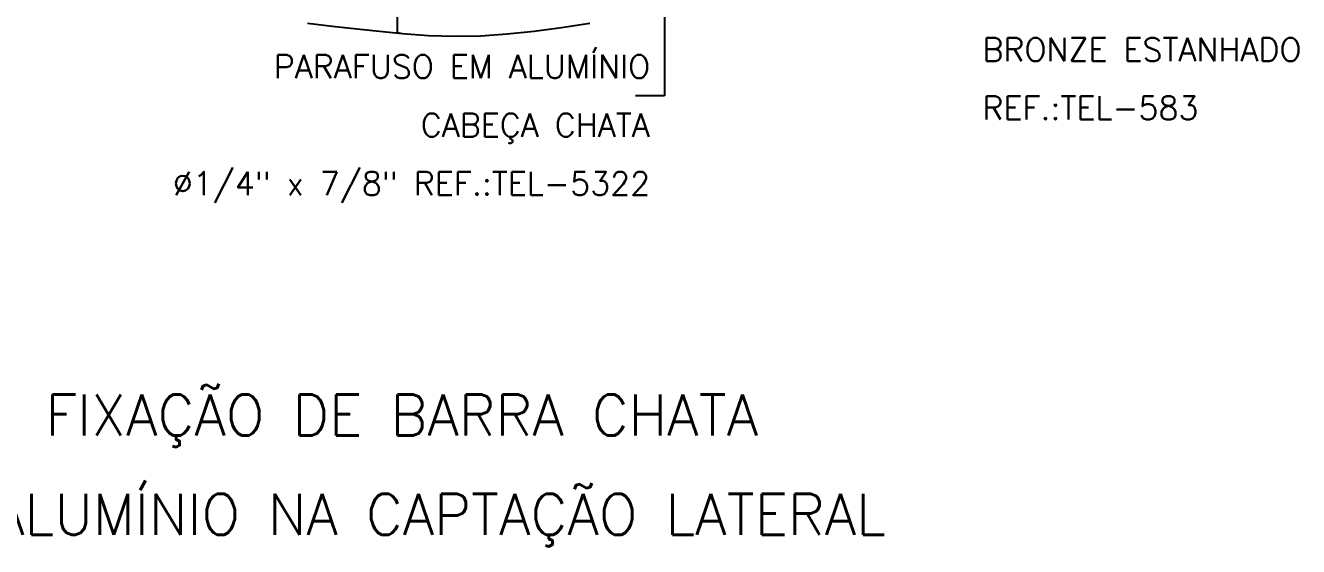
# Model space of a CAD drawing. Header units: millimetres. Extents: x -6284.5 to -6263.9, y -4400.2 to -4386.9.
# Drawn here: x -6276.77 to -6265.87, y -4400.21 to -4395.74 of the extents above; entities that cross this region are included whole.
import ezdxf
from ezdxf.enums import TextEntityAlignment as Align

# ---------------------------------------------------------------- set-up
doc = ezdxf.new("R2010")
doc.units = ezdxf.units.MM
doc.header["$LTSCALE"] = 10
doc.layers.add('Termotécnica', color=7, linetype='Continuous')
doc.styles.add('r140', font='romans.shx')
doc.styles.add('r80', font='romans.shx')

msp = doc.modelspace()

# ---------------------------------------------------------------- linework, layer by layer
at = {"layer": 'Termotécnica', "color": 2}
for p, q in [((-6271.298, -4393.806), (-6271.298, -4396.346)), ((-6273.59, -4394.6), (-6273.59, -4395.804)), ((-6271.298, -4396.346), (-6271.548, -4396.346))]:
    msp.add_line(p, q, dxfattribs=at)
at = {"layer": 'Termotécnica', "color": 1}
for points in [[(-6274.357, -4395.724), (-6274.12, -4395.752), (-6273.851, -4395.781), (-6273.546, -4395.81)], [(-6273.59, -4395.804), (-6273.546, -4395.81), (-6273.321, -4395.829), (-6273.097, -4395.835), (-6272.873, -4395.83), (-6272.647, -4395.814), (-6272.417, -4395.79), (-6272.182, -4395.759), (-6271.939, -4395.722)]]:
    msp.add_lwpolyline(points, dxfattribs=at)

# ---------------------------------------------------------------- texts
at = {"layer": 'Termotécnica', "color": 2, "style": 'r80'}
for s, p in [('PARAFUSO EM ALUMÍNIO', (-6271.423, -4396.195)), ('CABEÇA CHATA', (-6271.424, -4396.696)), ('%%C1/4" x 7/8" REF.:TEL-5322', (-6271.423, -4397.196))]:
    msp.add_text(s, height=0.2, dxfattribs=at).set_placement(p, align=Align.RIGHT)
for s, p in [('BRONZE ESTANHADO', (-6268.575, -4396.049)), ('REF.:TEL-583', (-6268.575, -4396.549))]:
    msp.add_text(s, height=0.2, dxfattribs=at).set_placement(p)
at = {"layer": 'Termotécnica', "color": 5, "style": 'r140'}
for s, p in [(' FIXAÇÃO DE BARRA CHATA', (-6273.669, -4399.36)), ('EM ALUMÍNIO NA CAPTAÇÃO LATERAL', (-6273.669, -4400.211))]:
    msp.add_text(s, height=0.35, dxfattribs=at).set_placement(p, align=Align.BOTTOM_CENTER)

doc.saveas('drawing.dxf')
